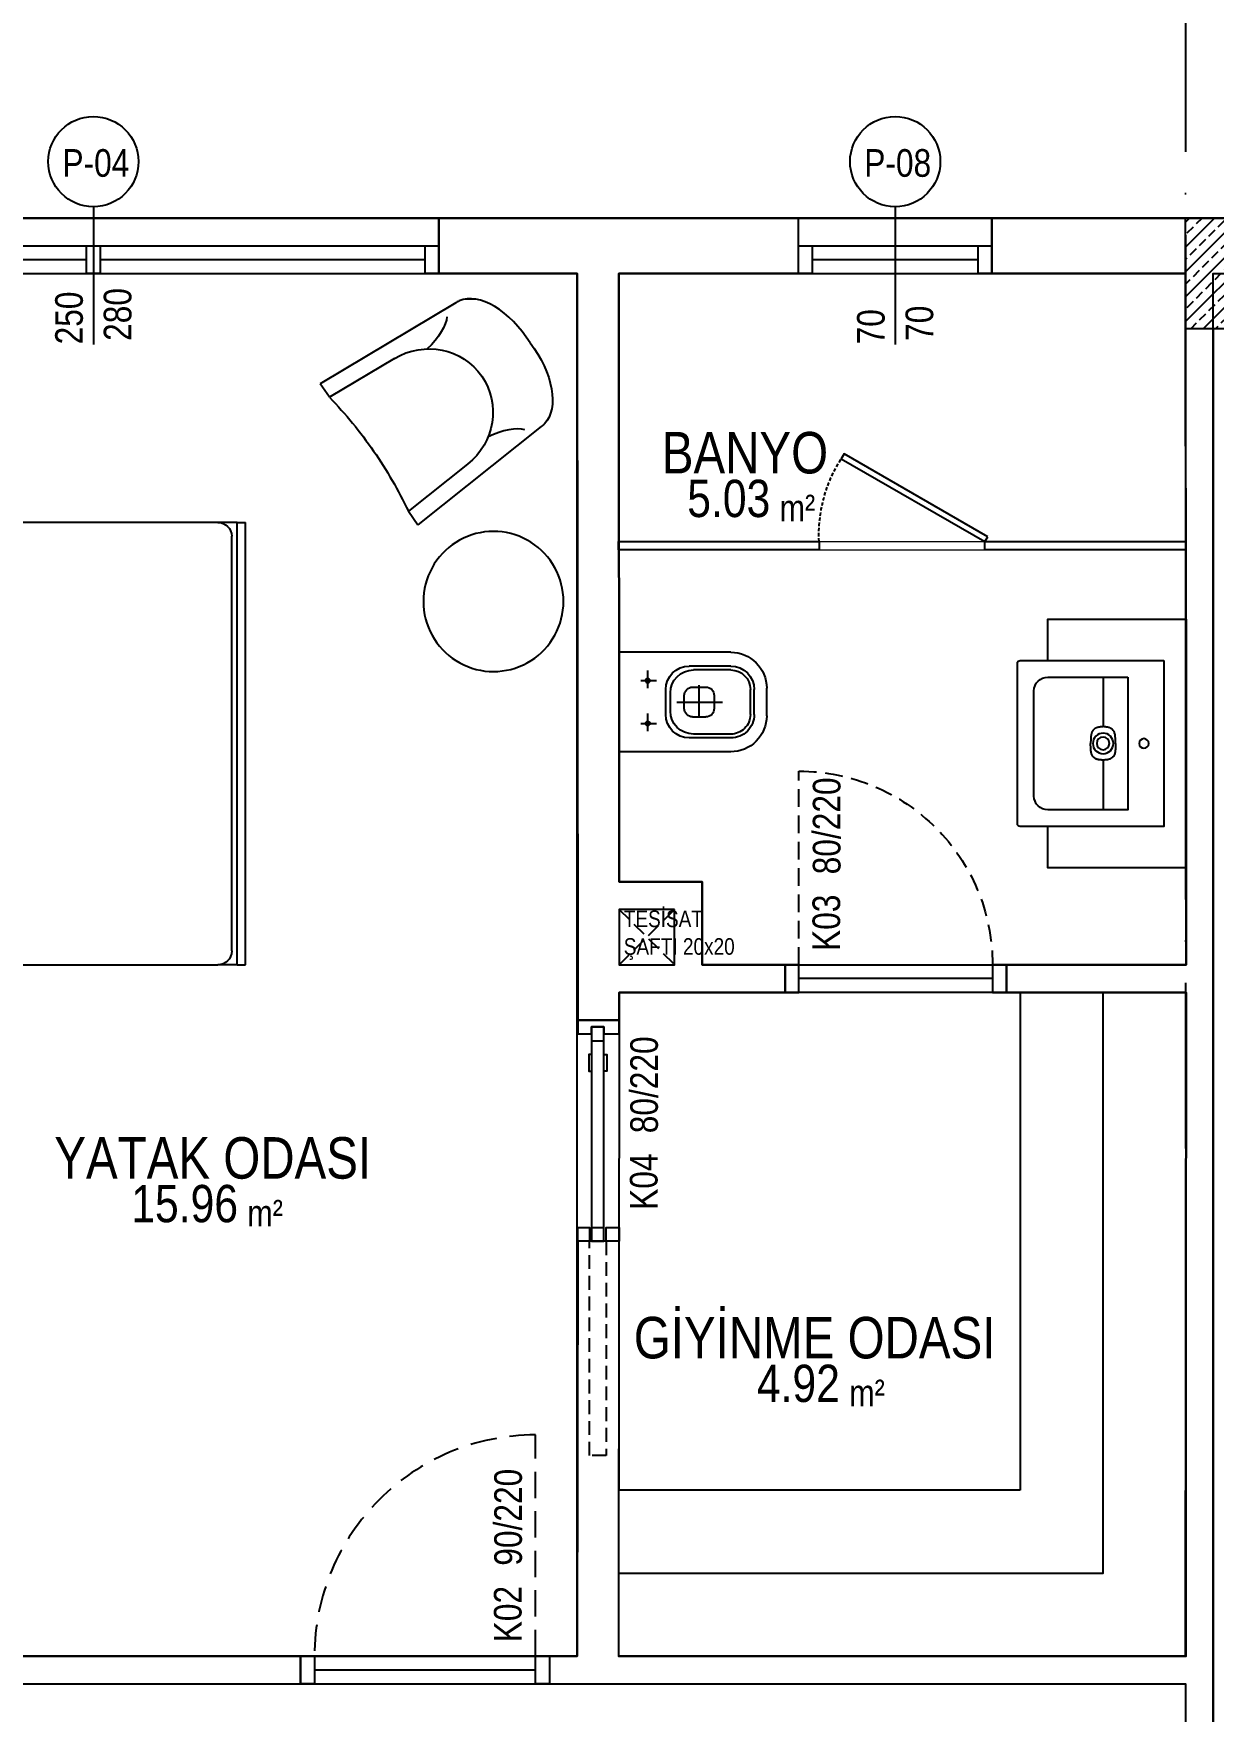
# Model space of a CAD drawing. Header units: millimetres. Extents: x 82776 to 137242, y 11666 to 27998.
# Drawn here: x 100078 to 100504, y 26144 to 26751 of the extents above; entities that cross this region are included whole.
import ezdxf
from ezdxf.enums import TextEntityAlignment as Align

# ---------------------------------------------------------------- set-up
doc = ezdxf.new("R2010")
doc.units = ezdxf.units.MM
for name, pattern in [('( Hidden )', [0.375, 0.25, -0.125]), ('ACAD_ISO10W100', [18, 12, -3, 0, -3]), ('GC5102G0200$0$HIDDEN', [9.525, 6.35, -3.175])]:
    doc.linetypes.add(name, pattern=pattern)
doc.layers.add('0_IFC_Area', color=100, linetype='Continuous', plot=False)
for name, color, linetype in [('0_IFC_Door_Text', 11, 'Continuous'), ('0_IFC_Elevation_5', 252, 'Continuous'), ('0_IFC_Grid', 14, 'ACAD_ISO10W100'), ('0_IFC_Hatch_Structure', 251, 'Continuous'), ('0_IFC_Room_Text(No)_50', 12, 'Continuous'), ('0_IFC_Text_Explanation_50', 231, 'Continuous'), ('0_IFC_Window_Text', 60, 'Continuous'), ('1_IFC_Concrete_Section', 50, 'Continuous'), ('1_IFC_Door', 83, 'Continuous'), ('2_IFC_Door', 83, 'Continuous'), ('2_IFC_Wall', 130, 'Continuous'), ('3_IFC_Window', 136, 'Continuous'), ('5_IFC_Mechanical_Shaft', 132, 'Continuous'), ('6_IFC_Furniture', 35, 'Continuous'), ('6_IFC_Furniture_WC', 64, 'Continuous'), ('6_IFC_Furniture_Wetspace', 64, 'Continuous')]:
    doc.layers.add(name, color=color, linetype=linetype)
doc.styles.add('ARIAL-NARROW', font='ARIALN.TTF')
doc.styles.add('IFC_TEXT', font='ARIALN.TTF')

# ---------------------------------------------------------------- blocks, each defined once
blk = doc.blocks.new('A NK ST')
at = {"layer": '0_IFC_Hatch_Structure', "transparency": 33554687}
h = blk.add_hatch(dxfattribs=at)
h.set_pattern_fill('ANSI33', color=256, angle=180)
h.set_pattern_definition([(225, (-105891.8525, -41506.1965), (4.49012806, -4.49012806), []), (225, (-105896.3426, -41506.1965), (4.49012806, -4.49012806), [3.175, -1.5875])])
h.paths.add_polyline_path([(1610, 0), (1610, -40), (1550, -40), (1550, 0)])
at = {"layer": '1_IFC_Concrete_Section'}
blk.add_lwpolyline([(1610, 0), (1610, -40), (1550, -40), (1550, 0)], close=True, dxfattribs=at)
blk = doc.blocks.new('çift_yatak')
at = {"layer": '6_IFC_Furniture'}
for p, q in [((-2000, -800), (-2000, 800)), ((-1970, 800), (-2000, 800)), ((-1970, -800), (-1970, 800)), ((-1970, 800), (-1900, 800)), ((-1900, 800), (0, 800)), ((-50, 800), (-50, -800)), ((0, 800), (0, -800)), ((-1950, -750), (-1950, 750)), ((-1970, -800), (-2000, -800)), ((-1970, -800), (-1900, -800)), ((0, -800), (-1900, -800))]:
    blk.add_line(p, q, dxfattribs=at)
for centre, start, end in [((-1900, 750), 90, 180), ((-1900, -750), 180, 270)]:
    blk.add_arc(centre, 50, start, end, dxfattribs=at)
blk = doc.blocks.new('IFC_BED DOUBLE 2')
at = {"linetype": 'ByBlock', "transparency": 33554687}
blk.add_wipeout([(80, 0), (-80, 0), (-80, -5), (-80, -50), (-80, -200), (80, -200), (80, -50), (80, -5)], dxfattribs=at).dxf.layer = '6_IFC_Furniture'
at = {"layer": '6_IFC_Furniture', "linetype": 'ByBlock', "transparency": 33554687}
for p, q in [((-80, -54.23), (80, -54.23)), ((-80, -65.52), (80, -65.52))]:
    blk.add_line(p, q, dxfattribs=at)
for points in [[(-2.67, -16.56), (-2.67, -43.89, -0.414214), (-7.67, -48.89), (-67, -48.89, -0.414214), (-72, -43.89), (-72, -16.56, -0.414214), (-67, -11.56), (-7.67, -11.56, -0.414214)], [(2.67, -16.56), (2.67, -43.89, 0.414214), (7.67, -48.89), (67, -48.89, 0.414214), (72, -43.89), (72, -16.56, 0.414214), (67, -11.56), (7.67, -11.56, 0.414214)]]:
    blk.add_lwpolyline(points, format="xyb", close=True, dxfattribs=at)
at = {"layer": '6_IFC_Furniture', "linetype": 'ByBlock', "transparency": 33554687, "xscale": 0.1000000000000065, "yscale": 0.1000000000000065, "zscale": 0.1000000000000065, "rotation": 90.00000000000003}
blk.add_blockref('çift_yatak', (0, 0), dxfattribs=at)
blk = doc.blocks.new('*U1504')
at = {"layer": '0_IFC_Hatch_Structure'}
blk.add_lwpolyline([(0, 0), (-90, 0)], dxfattribs=at)
at = {"layer": '1_IFC_Door', "linetype": 'GC5102G0200$0$HIDDEN', "ltscale": 1.5}
blk.add_lwpolyline([(-5, 0), (-5, 80)], dxfattribs=at)
at = {"layer": '1_IFC_Door'}
for points in [[(-85, 0), (-85, -10), (-90, -10), (-90, 0), (-85, 0)], [(-85, -5), (-5, -5), (-5, 0), (-85, 0)]]:
    blk.add_lwpolyline(points, dxfattribs=at)
blk.add_lwpolyline([(-5, -10), (-5, 0), (0, 0), (0, -10)], close=True, dxfattribs=at)
at = {"layer": '1_IFC_Door', "linetype": 'GC5102G0200$0$HIDDEN', "ltscale": 1.5}
blk.add_arc((-5, 0), 80, 90, 180, dxfattribs=at)
blk = doc.blocks.new('IFC_SURGU KAPI_80')
at = {"layer": '2_IFC_Door'}
for points in [[(0, 0), (5, 0), (5, -5), (2.5, -5), (2.5, -9.5), (5, -9.5), (5, -15), (0, -15)], [(80, -10.25), (75, -10.25), (75, -15), (80, -15)]]:
    blk.add_lwpolyline(points, close=True, dxfattribs=at)
for points in [[(78, 0), (78, 0)], [(75, -5), (75, -9.5)]]:
    blk.add_lwpolyline(points, dxfattribs=at)
at = {"layer": '2_IFC_Door', "elevation": 0}
for points in [[(80, -5), (80, -9.5), (2.5, -9.5), (2.5, -5)], [(80, 0), (75, 0), (75, -4.25), (80, -4.25)]]:
    blk.add_lwpolyline(points, close=True, dxfattribs=at)
for points in [[(7.5, -5), (7.5, -9.5)], [(12.5, -5), (12.5, -4), (18.5, -4), (18.5, -5)], [(12.5, -9.5), (12.5, -10.5), (18.5, -10.5), (18.5, -9.5)], [(78, -15), (78, -15)]]:
    blk.add_lwpolyline(points, dxfattribs=at)
at = {"layer": '2_IFC_Door', "linetype": '( Hidden )', "ltscale": 20}
blk.add_lwpolyline([(80, -10.25), (157.5, -10.25), (157.5, -4.25), (80, -4.25)], dxfattribs=at)
blk = doc.blocks.new('*U160')
blk.add_wipeout([(-205.24, 0), (0, 0), (0, -240), (-60, -240), (-60, -60), (-205.24, -60)]).dxf.layer = '6_IFC_Furniture'
at = {"layer": '6_IFC_Furniture', "transparency": 33554687}
blk.add_lwpolyline([(-60, -60), (-205.24, -60), (-205.24, 0), (0, 0), (0, -240), (-60, -240)], close=True, dxfattribs=at)
blk.add_lwpolyline([(-205.24, -30), (-30, -30), (-30, -240)], dxfattribs=at)
blk = doc.blocks.new('IFC_KLOZET')
blk.add_wipeout([(-18, 0), (18, 0), (18, -40.35), (18, -40.35), (17.95, -41.27), (17.9, -41.81), (17.6, -43.5), (16.51, -46.28), (15.18, -48.38), (14.47, -49.21), (14.19, -49.54), (12.92, -50.64), (12.19, -51.18), (11.5, -51.6), (10.02, -52.33), (8.68, -52.8), (7.64, -53.07), (6.85, -53.22), (6.19, -53.29), (5.31, -53.35), (-5, -53.35), (-6.46, -53.26), (-7.8, -53.03), (-9.49, -52.53), (-9.98, -52.34), (-10.98, -51.87), (-11.97, -51.28), (-13.44, -50.15), (-13.71, -49.96), (-14.2, -49.48), (-15.06, -48.5), (-15.97, -47.22), (-17.03, -45.04), (-17.5, -43.67), (-17.76, -42.49), (-17.9, -41.27), (-18, -40.35)]).dxf.layer = '6_IFC_Furniture_WC'
at = {"layer": '6_IFC_Furniture_WC'}
for p, q in [((-18, -40.35), (-18, 0)), ((18, -40.35), (18, 0)), ((-5, -10.35), (-11.35, -10.35)), ((-7.75, -7.81), (-7.75, -13.52)), ((10.5, -10.35), (4.15, -10.35)), ((7.75, -7.81), (7.75, -13.52)), ((4.5, -16.85), (-4.5, -16.85)), ((3.3, -18.53), (-3.3, -18.53)), ((2.38, -23.55), (-2.38, -23.55)), ((0, -20.91), (0, -37.32)), ((-13, -40.35), (-13, -25.35)), ((-11.6, -40.35), (-11.6, -26.83)), ((5.46, -28.95), (-6.14, -28.95)), ((-5.38, -26.55), (-5.38, -31.35)), ((5.38, -26.55), (5.38, -31.35)), ((11.6, -40.35), (11.6, -26.83)), ((13, -40.35), (13, -25.35)), ((-2.38, -34.35), (2.38, -34.35)), ((4.5, -47.45), (-4.5, -47.45)), ((5, -53.35), (-5, -53.35)), ((4.5, -48.85), (-4.5, -48.85))]:
    blk.add_line(p, q, dxfattribs=at)
blk.add_lwpolyline([(18, 0), (-18, 0)], dxfattribs=at)
for centre in [(-7.75, -10.35), (7.75, -10.35)]:
    blk.add_circle(centre, 0.75, dxfattribs=at)
for centre, radius, start, end in [((-7.75, -10.35), 0.75, 90, 270), ((-7.75, -10.35), 0.75, 270, 90), ((7.75, -10.35), 0.75, 90, 270), ((7.75, -10.35), 0.75, 270, 90), ((-4.5, -25.35), 8.5, 90, 180), ((4.5, -25.35), 8.5, 0, 90), ((-3.3, -26.83), 8.3, 90, 180), ((-2.38, -26.55), 3, 90, 180), ((2.38, -26.55), 3, 0, 90), ((3.3, -26.83), 8.3, 0, 90), ((-2.38, -31.35), 3, 180, 270), ((2.38, -31.35), 3, 270, 0), ((-5, -40.35), 13, 180, 270), ((-4.5, -40.35), 8.5, 180, 270), ((-4.5, -40.35), 7.1, 180, 270), ((4.5, -40.35), 8.5, 270, 0), ((4.5, -40.35), 7.1, 270, 0), ((5, -40.35), 13, 270, 0)]:
    blk.add_arc(centre, radius, start, end, dxfattribs=at)
blk = doc.blocks.new('*U152')
at = {"layer": '1_IFC_Door'}
for points in [[(0, 75), (-10, 75), (-10, 80), (0, 80), (0, 75)], [(-5, 75), (-5, 5), (0, 5), (0, 75)]]:
    blk.add_lwpolyline(points, dxfattribs=at)
blk.add_lwpolyline([(-10, 5), (0, 5), (0, 0), (-10, 0)], close=True, dxfattribs=at)
at = {"layer": '1_IFC_Door', "linetype": 'GC5102G0200$0$HIDDEN'}
blk.add_lwpolyline([(0, 5), (70, 5)], dxfattribs=at)
blk.add_arc((0, 5), 70, 0, 90, dxfattribs=at)
blk = doc.blocks.new('*U162')
blk.add_wipeout([(0, 137.52), (0, -67.52), (100, -67.52), (100, 137.52)]).dxf.layer = '6_IFC_Furniture_WC'
at = {"layer": '6_IFC_Furniture_WC', "color": 252, "lineweight": 0, "true_color": 0x939598}
blk.add_lwpolyline([(100, -67.52), (0, -67.52), (0, 137.52), (100, 137.52)], close=True, dxfattribs=at)
at = {"layer": '6_IFC_Furniture_WC'}
for points in [[(100, 65), (100, 137.52), (97, 137.52), (97, 65)], [(95.27, 4), (65.27, 55.96), (67, 56.96), (97, 5)], [(100, -67.52), (100, 5), (97, 5), (97, -67.52)]]:
    blk.add_lwpolyline(points, close=True, dxfattribs=at)
at = {"layer": '6_IFC_Furniture_WC', "color": 252, "lineweight": 0, "true_color": 0x939598}
blk.add_lwpolyline([(97, 65), (97, 5)], dxfattribs=at)
at = {"layer": '6_IFC_Furniture_WC', "linetype": '( Hidden )', "ltscale": 5}
blk.add_arc((94.6, 13.96), 51.1, 87.30852, 122.69148, dxfattribs=at)
blk = doc.blocks.new('IFC_COFFE TABLE')
at = {"transparency": 33554687}
blk.add_wipeout([(1.61, -25.29), (3.2, -25.13), (4.77, -24.88), (6.32, -24.54), (7.85, -24.09), (9.35, -23.55), (10.81, -22.92), (12.22, -22.19), (13.59, -21.38), (14.91, -20.48), (16.17, -19.51), (17.36, -18.45), (18.48, -17.33), (19.54, -16.13), (20.51, -14.88), (21.4, -13.56), (22.21, -12.19), (22.93, -10.77), (23.57, -9.31), (24.1, -7.81), (24.55, -6.28), (24.89, -4.73), (25.14, -3.15), (25.29, -1.57), (25.34, 0.02), (25.29, 1.61), (25.13, 3.2), (24.88, 4.77), (24.54, 6.32), (24.09, 7.85), (23.55, 9.35), (22.92, 10.81), (22.19, 12.22), (21.38, 13.59), (20.48, 14.91), (19.51, 16.17), (18.45, 17.36), (17.33, 18.48), (16.13, 19.54), (14.88, 20.51), (13.56, 21.4), (12.19, 22.21), (10.77, 22.93), (9.31, 23.57), (7.81, 24.1), (6.28, 24.55), (4.73, 24.89), (3.15, 25.14), (1.57, 25.29), (-0.02, 25.34), (-1.61, 25.29), (-3.2, 25.13), (-4.77, 24.88), (-6.32, 24.54), (-7.85, 24.09), (-9.35, 23.55), (-10.81, 22.92), (-12.22, 22.19), (-13.59, 21.38), (-14.91, 20.48), (-16.17, 19.51), (-17.36, 18.45), (-18.48, 17.33), (-19.54, 16.13), (-20.51, 14.88), (-21.4, 13.56), (-22.21, 12.19), (-22.93, 10.77), (-23.57, 9.31), (-24.1, 7.81), (-24.55, 6.28), (-24.89, 4.73), (-25.14, 3.15), (-25.29, 1.57), (-25.34, -0.02), (-25.29, -1.61), (-25.13, -3.2), (-24.88, -4.77), (-24.54, -6.32), (-24.09, -7.85), (-23.55, -9.35), (-22.92, -10.81), (-22.19, -12.22), (-21.38, -13.59), (-20.48, -14.91), (-19.51, -16.17), (-18.45, -17.36), (-17.33, -18.48), (-16.13, -19.54), (-14.88, -20.51), (-13.56, -21.4), (-12.19, -22.21), (-10.77, -22.93), (-9.31, -23.57), (-7.81, -24.1), (-6.28, -24.55), (-4.73, -24.89), (-3.15, -25.14), (-1.57, -25.29), (0.02, -25.34)], dxfattribs=at).dxf.layer = '6_IFC_Furniture'
at = {"layer": '6_IFC_Furniture', "transparency": 33554687}
blk.add_lwpolyline([(1.61, -25.29), (3.2, -25.13), (4.77, -24.88), (6.32, -24.54), (7.85, -24.09), (9.35, -23.55), (10.81, -22.92), (12.22, -22.19), (13.59, -21.38), (14.91, -20.48), (16.17, -19.51), (17.36, -18.45), (18.48, -17.33), (19.54, -16.13), (20.51, -14.88), (21.4, -13.56), (22.21, -12.19), (22.93, -10.77), (23.57, -9.31), (24.1, -7.81), (24.55, -6.28), (24.89, -4.73), (25.14, -3.15), (25.29, -1.57), (25.34, 0.02), (25.29, 1.61), (25.13, 3.2), (24.88, 4.77), (24.54, 6.32), (24.09, 7.85), (23.55, 9.35), (22.92, 10.81), (22.19, 12.22), (21.38, 13.59), (20.48, 14.91), (19.51, 16.17), (18.45, 17.36), (17.33, 18.48), (16.13, 19.54), (14.88, 20.51), (13.56, 21.4), (12.19, 22.21), (10.77, 22.93), (9.31, 23.57), (7.81, 24.1), (6.28, 24.55), (4.73, 24.89), (3.15, 25.14), (1.57, 25.29), (-0.02, 25.34), (-1.61, 25.29), (-3.2, 25.13), (-4.77, 24.88), (-6.32, 24.54), (-7.85, 24.09), (-9.35, 23.55), (-10.81, 22.92), (-12.22, 22.19), (-13.59, 21.38), (-14.91, 20.48), (-16.17, 19.51), (-17.36, 18.45), (-18.48, 17.33), (-19.54, 16.13), (-20.51, 14.88), (-21.4, 13.56), (-22.21, 12.19), (-22.93, 10.77), (-23.57, 9.31), (-24.1, 7.81), (-24.55, 6.28), (-24.89, 4.73), (-25.14, 3.15), (-25.29, 1.57), (-25.34, -0.02), (-25.29, -1.61), (-25.13, -3.2), (-24.88, -4.77), (-24.54, -6.32), (-24.09, -7.85), (-23.55, -9.35), (-22.92, -10.81), (-22.19, -12.22), (-21.38, -13.59), (-20.48, -14.91), (-19.51, -16.17), (-18.45, -17.36), (-17.33, -18.48), (-16.13, -19.54), (-14.88, -20.51), (-13.56, -21.4), (-12.19, -22.21), (-10.77, -22.93), (-9.31, -23.57), (-7.81, -24.1), (-6.28, -24.55), (-4.73, -24.89), (-3.15, -25.14), (-1.57, -25.29), (0.02, -25.34)], close=True, dxfattribs=at)
blk = doc.blocks.new('IFC_1PSEAT 2')
blk.add_wipeout([(-31, -2.03), (-25.08, -2.03), (-12.58, -0.51), (0, 0), (12.58, -0.51), (25.08, -2.03), (31, -2.03), (29.09, 26.45), (27.18, 54.93), (26.59, 57.7), (24.61, 60.95), (22.38, 63.12), (16.52, 66.42), (16.52, 66.42), (13.69, 67.24), (11.99, 67.74), (9, 68.3), (4.92, 68.75), (0, 68.79), (-5.21, 68.79), (-9.74, 68.24), (-16.51, 66.42), (-20.22, 64.54), (-21.98, 63.39), (-23.72, 61.93), (-24.67, 60.98), (-25.71, 59.57), (-26.32, 58.46), (-27.02, 56.38), (-27.18, 54.93), (-29.09, 26.45)]).dxf.layer = '6_IFC_Furniture'
at = {"layer": '6_IFC_Furniture', "linetype": 'ByBlock', "transparency": 33554687}
for p, q in [((-27.18, 54.93), (-31, -2.03)), ((27.18, 54.93), (31, -2.03)), ((-23.25, 25.26), (-25.08, -2.03)), ((23.25, 25.26), (25.08, -2.03)), ((-25.08, -2.03), (-31, -2.03)), ((25.08, -2.03), (31, -2.03))]:
    blk.add_line(p, q, dxfattribs=at)
for points in [[(0, 68.79), (-13.51, 69.6), (-25.62, 64.05), (-27.05, 56.39), (-27.15, 55.84), (-27.19, 55.29), (-27.18, 54.74)], [(0, 68.79), (13.51, 69.6), (25.62, 64.05), (27.05, 56.39), (27.15, 55.84), (27.19, 55.29), (27.18, 54.74)]]:
    blk.add_open_spline(points, degree=3, knots=[0, 0, 0, 0, 1, 1, 1, 2, 2, 2, 2], dxfattribs=at)
for points in [[(-24.8, 49.38), (-22.45, 47.62), (-20.24, 42.6), (-19.34, 36.99)], [(24.8, 49.38), (22.45, 47.62), (20.24, 42.6), (19.34, 36.99)], [(0, 47.59), (-12.25, 47.59), (-22.41, 37.83), (-23.25, 25.26)], [(23.25, 25.26), (22.41, 37.83), (12.25, 47.59), (0, 47.59)], [(0, 0), (-8.4, 0), (-16.79, -0.68), (-25.08, -2.03)], [(25.08, -2.03), (16.79, -0.68), (8.4, 0), (0, 0)]]:
    blk.add_open_spline(points, degree=3, dxfattribs=at)
blk = doc.blocks.new('*U149')
blk.add_wipeout([(0, 0), (0, -50), (90, -50), (90, 0)]).dxf.layer = '6_IFC_Furniture_WC'
at = {"layer": '6_IFC_Furniture_WC'}
blk.add_lwpolyline([(0, 0), (90, 0), (90, -50), (0, -50)], close=True, dxfattribs=at)
blk = doc.blocks.new('IFC_VITRA_DOLAPLI LAVABO_53X60')
blk.add_wipeout([(-30, 0), (-30, -52), (-29.92, -52.38), (-29.71, -52.71), (-29.38, -52.92), (-29, -53), (29, -53), (29.38, -52.92), (29.71, -52.71), (29.92, -52.38), (30, -52), (30, 0)])
at = {"layer": '6_IFC_Furniture_Wetspace'}
for points in [[(30, 0), (-30, 0), (-30, -52, 0.414214), (-29, -53), (29, -53, 0.414214), (30, -52)], [(24, -13), (-24, -13), (-24, -42, 0.414214), (-19, -47), (19, -47, 0.414214), (24, -42)]]:
    blk.add_lwpolyline(points, format="xyb", close=True, dxfattribs=at)
for points in [[(-6, -22), (-24, -22)], [(24, -22), (6, -22)]]:
    blk.add_lwpolyline(points, dxfattribs=at)
for centre, radius in [((0, -7.25), 1.75), ((0, -22), 3.72), ((0, -22), 2.3)]:
    blk.add_circle(centre, radius, dxfattribs=at)
for points, knots in [([(0, -17.5), (-0.06, -17.5), (-0.19, -17.5), (-0.39, -17.5), (-0.61, -17.5), (-0.84, -17.51), (-1.19, -17.52), (-1.63, -17.54), (-2.02, -17.56), (-2.29, -17.58), (-2.48, -17.59), (-2.78, -17.62), (-3.2, -17.68), (-3.72, -17.8), (-4.23, -18.01), (-4.66, -18.28), (-4.96, -18.54), (-5.19, -18.8), (-5.36, -19.04), (-5.48, -19.25), (-5.57, -19.42), (-5.62, -19.55), (-5.65, -19.63), (-5.69, -19.73), (-5.76, -19.92), (-5.85, -20.26), (-5.91, -20.59), (-5.94, -20.85), (-5.95, -20.97), (-5.96, -21.1), (-5.97, -21.28), (-5.99, -21.49), (-5.99, -21.67), (-5.99, -21.76), (-5.99, -21.79), (-5.99, -21.79), (-5.99, -21.79), (-5.99, -21.79), (-6, -21.86), (-6, -21.93), (-6, -22)], [0, 0, 0, 0, 0.021235, 0.044398, 0.069488, 0.096503, 0.125441, 0.188156, 0.250809, 0.259174, 0.280971, 0.316202, 0.364758, 0.426426, 0.501333, 0.553318, 0.599123, 0.639049, 0.672981, 0.700865, 0.722699, 0.738482, 0.748226, 0.751949, 0.775963, 0.817208, 0.875651, 0.891156, 0.906586, 0.916856, 0.937593, 0.967865, 0.988685, 1, 1, 1, 1, 1, 1, 1.023802, 1.023802, 1.023802, 1.023802]), ([(0, -17.5), (0.06, -17.5), (0.17, -17.5), (0.33, -17.5), (0.49, -17.5), (0.65, -17.5), (0.8, -17.51), (0.95, -17.51), (1.13, -17.52), (1.36, -17.53), (1.64, -17.54), (1.91, -17.55), (2.18, -17.57), (2.45, -17.59), (2.71, -17.61), (2.98, -17.65), (3.34, -17.71), (3.7, -17.8), (4.04, -17.93), (4.28, -18.05), (4.52, -18.19), (4.81, -18.41), (5.14, -18.72), (5.4, -19.1), (5.57, -19.42), (5.68, -19.68), (5.76, -19.93), (5.83, -20.19), (5.88, -20.45), (5.92, -20.72), (5.95, -20.94), (5.96, -21.12), (5.97, -21.26), (5.98, -21.41), (5.99, -21.59), (5.99, -21.72), (5.99, -21.79)], [0, 0, 0, 0, 0.019433, 0.03836, 0.056783, 0.074702, 0.092116, 0.109028, 0.125437, 0.156951, 0.188127, 0.220468, 0.250803, 0.282181, 0.313591, 0.341056, 0.376316, 0.438776, 0.469086, 0.501412, 0.532849, 0.564147, 0.626696, 0.689351, 0.72066, 0.751939, 0.784968, 0.813934, 0.845062, 0.875656, 0.906589, 0.922198, 0.937595, 0.954891, 0.975694, 1, 1, 1, 1]), ([(-6, -22), (-6, -22.03), (-6, -22.11), (-5.99, -22.22), (-5.99, -22.33), (-5.99, -22.44), (-5.98, -22.55), (-5.98, -22.66), (-5.97, -22.77), (-5.96, -22.88), (-5.95, -22.99), (-5.94, -23.11), (-5.93, -23.22), (-5.92, -23.33), (-5.9, -23.44), (-5.88, -23.55), (-5.86, -23.66), (-5.84, -23.77), (-5.81, -23.87), (-5.79, -23.98), (-5.76, -24.09), (-5.72, -24.19), (-5.69, -24.3), (-5.65, -24.4), (-5.6, -24.51), (-5.56, -24.61), (-5.51, -24.71), (-5.45, -24.81), (-5.4, -24.9), (-5.34, -25), (-5.27, -25.09), (-5.21, -25.18), (-5.13, -25.26), (-5.06, -25.35), (-4.98, -25.43), (-4.9, -25.51), (-4.82, -25.58), (-4.73, -25.65), (-4.65, -25.72), (-4.55, -25.78), (-4.46, -25.85), (-4.27, -25.96), (-3.97, -26.11), (-3.54, -26.25), (-3.11, -26.34), (-2.67, -26.4), (-2.31, -26.43), (-1.98, -26.45), (-1.68, -26.47), (-1.37, -26.48), (-1.08, -26.5), (-0.81, -26.5), (-0.52, -26.51), (-0.25, -26.51), (-0.08, -26.51), (0, -26.52)], [0, 0, 0, 0, 0.012444, 0.024892, 0.037346, 0.049806, 0.062275, 0.074753, 0.087243, 0.099746, 0.112263, 0.124797, 0.137337, 0.149865, 0.16238, 0.174881, 0.187369, 0.199846, 0.212314, 0.224778, 0.237244, 0.249718, 0.26221, 0.274722, 0.287247, 0.29978, 0.312317, 0.324853, 0.337387, 0.349918, 0.362445, 0.374971, 0.387495, 0.400014, 0.412535, 0.42506, 0.437593, 0.450138, 0.462698, 0.475277, 0.487876, 0.500499, 0.550584, 0.600352, 0.650378, 0.700398, 0.750338, 0.771026, 0.812724, 0.849295, 0.875117, 0.910268, 0.942798, 0.972708, 1, 1, 1, 1]), ([(6, -22), (6, -22.03), (6, -22.11), (5.99, -22.22), (5.99, -22.33), (5.99, -22.44), (5.98, -22.56), (5.98, -22.69), (5.97, -22.83), (5.96, -22.96), (5.94, -23.15), (5.91, -23.39), (5.86, -23.66), (5.8, -23.93), (5.73, -24.19), (5.63, -24.46), (5.51, -24.71), (5.37, -24.95), (5.21, -25.18), (5.02, -25.39), (4.82, -25.58), (4.6, -25.76), (4.37, -25.91), (4.16, -26.01), (3.99, -26.09), (3.82, -26.16), (3.6, -26.23), (3.33, -26.29), (3.06, -26.35), (2.78, -26.39), (2.5, -26.41), (2.2, -26.44), (1.87, -26.46), (1.5, -26.48), (1.16, -26.49), (0.84, -26.5), (0.53, -26.51), (0.25, -26.51), (0.06, -26.51), (0, -26.52)], [0, 0, 0, 0, 0.012738, 0.0254592, 0.0380319, 0.0504141, 0.0626611, 0.0785725, 0.0939756, 0.107516, 0.1253075, 0.1579839, 0.1878028, 0.2175004, 0.2500399, 0.2812608, 0.3125508, 0.3438375, 0.3750933, 0.406479, 0.4378604, 0.4690727, 0.5004263, 0.5317664, 0.5473528, 0.5629141, 0.5938672, 0.6252488, 0.6554004, 0.6878107, 0.7190947, 0.7503345, 0.7897089, 0.8312873, 0.8751152, 0.9042351, 0.9375349, 0.9789235, 1, 1, 1, 1])]:
    blk.add_open_spline(points, degree=3, knots=knots, dxfattribs=at)
blk = doc.blocks.new('A ZK PLAN')
at = {"layer": '2_IFC_Wall'}
blk.add_lwpolyline([(1030, 850), (1960, 850)], dxfattribs=at)
blk.add_lwpolyline([(1365.2, 600), (1345.2, 600), (1345.2, 580), (1365.2, 580)], close=True, dxfattribs=at)
for name, p, xscale, rotation in [('*U162', (1482.47, 830), -1.000000000000001, 90), ('IFC_BED DOUBLE 2', (1010.03, 659.98), -1.000000000000006, 90), ('IFC_KLOZET', (1345.17, 675), -1, 89.99617186546959), ('*U160', (1550.21, 330), -1, 180)]:
    blk.add_blockref(name, p, dxfattribs=dict(xscale=xscale, rotation=rotation))
at = {"rotation": 270}
blk.add_blockref('*U149', (1550.21, 705.02), dxfattribs=at)
at = {"transparency": 33554687}
blk.add_blockref('*U1504', (1319.96, 330), dxfattribs=at)
at = {"layer": '2_IFC_Wall'}
blk.add_lwpolyline([(990, 810), (990, 330), (770.04, 330), (770.04, 320), (1230, 320), (1230, 330), (1010, 330), (1010, 810)], dxfattribs=at)
for name, p, xscale, rotation in [('IFC_VITRA_DOLAPLI LAVABO_53X60', (1542.2, 660.02), -1, 270), ('IFC_SURGU KAPI_80', (1330.17, 560), -1.000000000000006, 90)]:
    blk.add_blockref(name, p, dxfattribs=dict(xscale=xscale, rotation=rotation))
at = {"transparency": 33554687, "xscale": -1, "rotation": 270}
blk.add_blockref('*U152', (1405.21, 580), dxfattribs=at)
at = {"layer": '2_IFC_Wall'}
for points in [[(1030, 830), (1330, 830), (1330.21, 560), (1345.21, 560), (1345.21, 570), (1405.21, 570), (1405.21, 580), (1375.2, 580), (1375.2, 610), (1345.2, 610), (1345, 830), (1550, 830)], [(1550, 810), (1550.21, 580), (1485.21, 580), (1485.21, 570), (1550.21, 570), (1550, 330), (1345, 330), (1345.21, 480), (1330.21, 480), (1330, 330), (1320, 330), (1320, 320), (1550, 320), (1550, 300), (1560, 300), (1560, 830), (1960, 830)]]:
    blk.add_lwpolyline(points, dxfattribs=at)
at = {"rotation": 90}
blk.add_blockref('IFC_COFFE TABLE', (1299.7, 711.36), dxfattribs=at)
at = {"xscale": -1, "rotation": 304.6635387031569}
blk.add_blockref('IFC_1PSEAT 2', (1256.34, 765.75), dxfattribs=at)
blk = doc.blocks.new('A ZK SAFTLAR')
at = {"layer": '5_IFC_Mechanical_Shaft', "linetype": '( Hidden )', "ltscale": 20, "transparency": 33554687}
blk.add_lwpolyline([(1305.2, 145), (1325.2, 145), (1325.2, 165), (1305.2, 165)], close=True, dxfattribs=at)
for points in [[(1305.2, 145), (1325.2, 165)], [(1305.2, 165), (1325.2, 145)]]:
    blk.add_lwpolyline(points, dxfattribs=at)
at = {"layer": '0_IFC_Text_Explanation_50', "insert": (1306.84, 164.61), "char_height": 6, "attachment_point": 1, "style": 'IFC_TEXT'}
blk.add_mtext_dynamic_manual_height_columns('\\pxql;TESİSAT\\PŞAFTI 20x20', width=93.331, gutter_width=12.5, heights=[0], dxfattribs=at)
blk = doc.blocks.new('0_IFC_DOOR_TAG_50')
at = {"layer": '0_IFC_Door_Text', "style": 'IFC_TEXT'}
for tag, p in [('DOOR_TYPE', (0, 0)), ('DOOR_SIZE', (27.7, 0))]:
    blk.add_attdef(tag, p, '', height=10, dxfattribs=at)
blk = doc.blocks.new('A_ZK_KAPI POZU')
at = {"transparency": 33554687}
ref = blk.add_blockref('0_IFC_DOOR_TAG_50', (495.21, -89.1, 0), dxfattribs=dict(at, xscale=-1, rotation=270))
ref.add_attrib('DOOR_TYPE', 'K03', (505.08, -89.1, 0), dxfattribs={"layer": '0_IFC_Door_Text', "height": 10, "rotation": 90, "style": 'IFC_TEXT'})
ref.add_attrib('DOOR_SIZE', '80/220', (505.21, -61.4, 0), dxfattribs={"layer": '0_IFC_Door_Text', "height": 10, "rotation": 90, "style": 'IFC_TEXT'})
ref = blk.add_blockref('0_IFC_DOOR_TAG_50', (429.18, -182.73, 0), dxfattribs=dict(at, xscale=-1, rotation=270))
ref.add_attrib('DOOR_TYPE', 'K04', (439.05, -182.73, 0), dxfattribs={"layer": '0_IFC_Door_Text', "height": 10, "rotation": 90, "style": 'IFC_TEXT'})
ref.add_attrib('DOOR_SIZE', '80/220', (439.18, -155.03, 0), dxfattribs={"layer": '0_IFC_Door_Text', "height": 10, "rotation": 90, "style": 'IFC_TEXT'})
ref = blk.add_blockref('0_IFC_DOOR_TAG_50', (380, -339.1, 0), dxfattribs=dict(at, xscale=-1, rotation=270))
ref.add_attrib('DOOR_TYPE', 'K02', (389.87, -339.1, 0), dxfattribs={"layer": '0_IFC_Door_Text', "height": 10, "rotation": 90, "style": 'IFC_TEXT'})
ref.add_attrib('DOOR_SIZE', '90/220', (390, -311.4, 0), dxfattribs={"layer": '0_IFC_Door_Text', "height": 10, "rotation": 90, "style": 'IFC_TEXT'})
blk = doc.blocks.new('0_IFC_ROOM_TEXT_50')
at = {"layer": '0_IFC_Room_Text(No)_50', "insert": (13.22, -40.02), "char_height": 9.625, "attachment_point": 1, "style": 'IFC_TEXT'}
blk.add_mtext_dynamic_manual_height_columns('m²', width=16.6949, gutter_width=6.88, heights=[0], dxfattribs=at)
at = {"layer": '0_IFC_Room_Text(No)_50', "style": 'IFC_TEXT'}
blk.add_attdef('ROOM_NUMBER', text='', height=7.7, dxfattribs=at).set_placement((0.68, -10.73), align=Align.CENTER)
blk.add_attdef('ROOM_NAME', text='', height=13.47, dxfattribs=at).set_placement((0.68, -24.84), align=Align.MIDDLE_CENTER)
blk.add_attdef('AREA', text='', height=13.47, dxfattribs=at).set_placement((9.85, -49.66), align=Align.RIGHT)
at = {"layer": '0_IFC_Text_Explanation_50', "style": 'IFC_TEXT', "flags": 1}
for tag, p in [('DÖŞEME:', (-41.09, -64.38)), ('DUVAR:', (-41.09, -75.48)), ('TAVAN:', (-41.09, -86.74))]:
    blk.add_attdef(tag, p, '', height=7.7, dxfattribs=at)
blk = doc.blocks.new('A_NK_ALAN')
at = {"layer": '0_IFC_Area'}
for points in [[(-20, 1780), (1980, 1780), (1980, 830), (-20, 830)], [(1310, 810), (1010, 810), (1010, 790), (990, 790), (990, 310), (1310, 310)], [(1530, 809.99), (1325, 810), (1325.2, 590), (1355.2, 590), (1355.2, 560), (1530.21, 560)], [(1940, 810), (1590, 810), (1590, 790), (1540, 790), (1540, 170), (1700, 170), (1700, 425), (1960, 425), (1960, 770), (1940, 770)], [(1530.21, 550), (1325.21, 550), (1324.96, 310), (1530, 310)], [(430, 300), (1530, 300), (1530, 0), (1350, 0), (1350, 130), (1010, 130), (1010, 170), (950, 170), (950, 130.01), (660, 130), (660, 0), (430, 0), (430, 170)]]:
    blk.add_lwpolyline(points, close=True, dxfattribs=at)
ref = blk.add_blockref('0_IFC_ROOM_TEXT_50', (1369.98, 770))
ref.add_attrib('ROOM_NAME', 'BANYO', dxfattribs={"layer": '0_IFC_Room_Text(No)_50', "height": 15, "style": 'IFC_TEXT'}).set_placement((1370.67, 745.16), align=Align.MIDDLE_CENTER)
ref.add_attrib('AREA', '5.03', dxfattribs={"layer": '0_IFC_Room_Text(No)_50', "height": 13.475, "style": 'IFC_TEXT'}).set_placement((1379.83, 721.9), align=Align.RIGHT)
ref = blk.add_blockref('0_IFC_ROOM_TEXT_50', (1177.48, 515))
ref.add_attrib('ROOM_NAME', 'YATAK ODASI', dxfattribs={"layer": '0_IFC_Room_Text(No)_50', "height": 15, "style": 'IFC_TEXT'}).set_placement((1178.17, 490.16), align=Align.MIDDLE_CENTER)
ref.add_attrib('AREA', '15.96', dxfattribs={"layer": '0_IFC_Room_Text(No)_50', "height": 13.475, "style": 'IFC_TEXT'}).set_placement((1187.33, 466.9), align=Align.RIGHT)
ref = blk.add_blockref('0_IFC_ROOM_TEXT_50', (1395.16, 450))
ref.add_attrib('ROOM_NAME', 'GİYİNME ODASI', dxfattribs={"layer": '0_IFC_Room_Text(No)_50', "height": 15, "style": 'IFC_TEXT'}).set_placement((1395.85, 425.16), align=Align.MIDDLE_CENTER)
ref.add_attrib('AREA', '4.92', dxfattribs={"layer": '0_IFC_Room_Text(No)_50', "height": 13.475, "style": 'IFC_TEXT'}).set_placement((1405.01, 401.9), align=Align.RIGHT)
blk = doc.blocks.new('A_B1_AKS')
at = {"layer": '0_IFC_Grid', "ltscale": 5}
for points in [[(1550.29835, 1775), (1550.29452, -395)], [(-125.00143, 700), (2125.00087, 700)]]:
    blk.add_lwpolyline(points, dxfattribs=at)
blk = doc.blocks.new('*U1495')
at = {"layer": '0_IFC_Window_Text'}
blk.add_circle((125, 40.42), 16.31, dxfattribs=at)
at = {"layer": '0_IFC_Window_Text', "insert": (111.19, -25.68), "char_height": 10, "attachment_point": 1, "rotation": 90, "style": 'ARIAL-NARROW'}
blk.add_mtext_dynamic_manual_height_columns('250', width=65.1539, gutter_width=50, heights=[0], dxfattribs=at)
at = {"layer": '0_IFC_Window_Text', "style": 'ARIAL-NARROW'}
blk.add_attdef('TİP', (113.82, 34.93), '', height=10, dxfattribs=at)
blk.add_wipeout([(0, 0), (250, 0), (250, 20), (0, 20)]).dxf.layer = '3_IFC_Window'
at = {"layer": '0_IFC_Elevation_5'}
blk.add_lwpolyline([(0, 10), (0, 20), (250, 20), (250, 10)], dxfattribs=at)
at = {"layer": '2_IFC_Wall'}
for points in [[(0, 0), (0, 20)], [(250, 0), (250, 20)]]:
    blk.add_lwpolyline(points, dxfattribs=at)
at = {"layer": '3_IFC_Window'}
for points in [[(0, 10), (5, 10), (5, 0), (0, 0)], [(245, 10), (250, 10), (250, 0), (245, 0)]]:
    blk.add_lwpolyline(points, close=True, dxfattribs=at)
for points in [[(5, 10), (245, 10)], [(0, 0), (250, 0)], [(5, 5), (245, 5)]]:
    blk.add_lwpolyline(points, dxfattribs=at)
blk.add_wipeout([(122.5, 0), (127.5, 0), (127.5, 10), (122.5, 10)]).dxf.layer = '3_IFC_Window'
at = {"layer": '0_IFC_Window_Text'}
blk.add_lwpolyline([(125, 24.11), (125, -25.68)], dxfattribs=at)
at = {"layer": '3_IFC_Window'}
blk.add_lwpolyline([(122.5, 10), (127.5, 10), (127.5, 0), (122.5, 0)], close=True, dxfattribs=at)
at = {"layer": '0_IFC_Window_Text', "style": 'ARIAL-NARROW'}
blk.add_attdef('YUKSEKLIK', (138.75, -24.41), '', height=10, rotation=90, dxfattribs=at)
blk = doc.blocks.new('*U1497')
at = {"layer": '0_IFC_Window_Text'}
blk.add_circle((35, 40.42), 16.31, dxfattribs=at)
at = {"layer": '0_IFC_Window_Text', "insert": (21.19, -25.68), "char_height": 10, "attachment_point": 1, "rotation": 90, "style": 'ARIAL-NARROW'}
blk.add_mtext_dynamic_manual_height_columns('70', width=65.1539, gutter_width=50, heights=[0], dxfattribs=at)
at = {"layer": '0_IFC_Window_Text', "style": 'ARIAL-NARROW'}
blk.add_attdef('TİP', (23.82, 34.93), '', height=10, dxfattribs=at)
blk.add_wipeout([(0, 0), (70, 0), (70, 20), (0, 20)]).dxf.layer = '3_IFC_Window'
at = {"layer": '0_IFC_Elevation_5'}
blk.add_lwpolyline([(0, 10), (0, 20), (70, 20), (70, 10)], dxfattribs=at)
at = {"layer": '0_IFC_Window_Text'}
blk.add_lwpolyline([(35, 24.11), (35, -25.68)], dxfattribs=at)
at = {"layer": '2_IFC_Wall'}
for points in [[(0, 0), (0, 20)], [(70, 0), (70, 20)]]:
    blk.add_lwpolyline(points, dxfattribs=at)
at = {"layer": '3_IFC_Window'}
for points in [[(0, 10), (5, 10), (5, 0), (0, 0)], [(65, 10), (70, 10), (70, 0), (65, 0)]]:
    blk.add_lwpolyline(points, close=True, dxfattribs=at)
for points in [[(5, 10), (65, 10)], [(0, 0), (70, 0)], [(5, 5), (65, 5)]]:
    blk.add_lwpolyline(points, dxfattribs=at)
at = {"layer": '0_IFC_Window_Text', "style": 'ARIAL-NARROW'}
blk.add_attdef('YUKSEKLIK', (48.75, -24.41), '', height=10, rotation=90, dxfattribs=at)
blk = doc.blocks.new('A ZK DOGRAMA')
for name, p, values in [('*U1495', (-880, -20), {'YUKSEKLIK': '280', 'TİP': 'P-04'}), ('*U1497', (-500, -20), {'YUKSEKLIK': '70', 'TİP': 'P-08'})]:
    blk.add_blockref(name, p).add_auto_attribs(values)

msp = doc.modelspace()

# ---------------------------------------------------------------- block references
msp.add_blockref('A ZK PLAN', (98944.17, 25834.15))

# ---------------------------------------------------------------- next in the draw order: block references
for name, p in [('A_B1_AKS', (98943.88, 25984.15)), ('A_NK_ALAN', (98964.17, 25854.15)), ('A NK ST', (98944.17, 26684.15)), ('A_ZK_KAPI POZU', (99864.17, 26508.25, 0)), ('A ZK SAFTLAR', (98984.17, 26269.15))]:
    msp.add_blockref(name, p)

# ---------------------------------------------------------------- next in the draw order: block references
msp.add_blockref('A ZK DOGRAMA', (100854.17, 26684.15))

doc.saveas('drawing.dxf')
